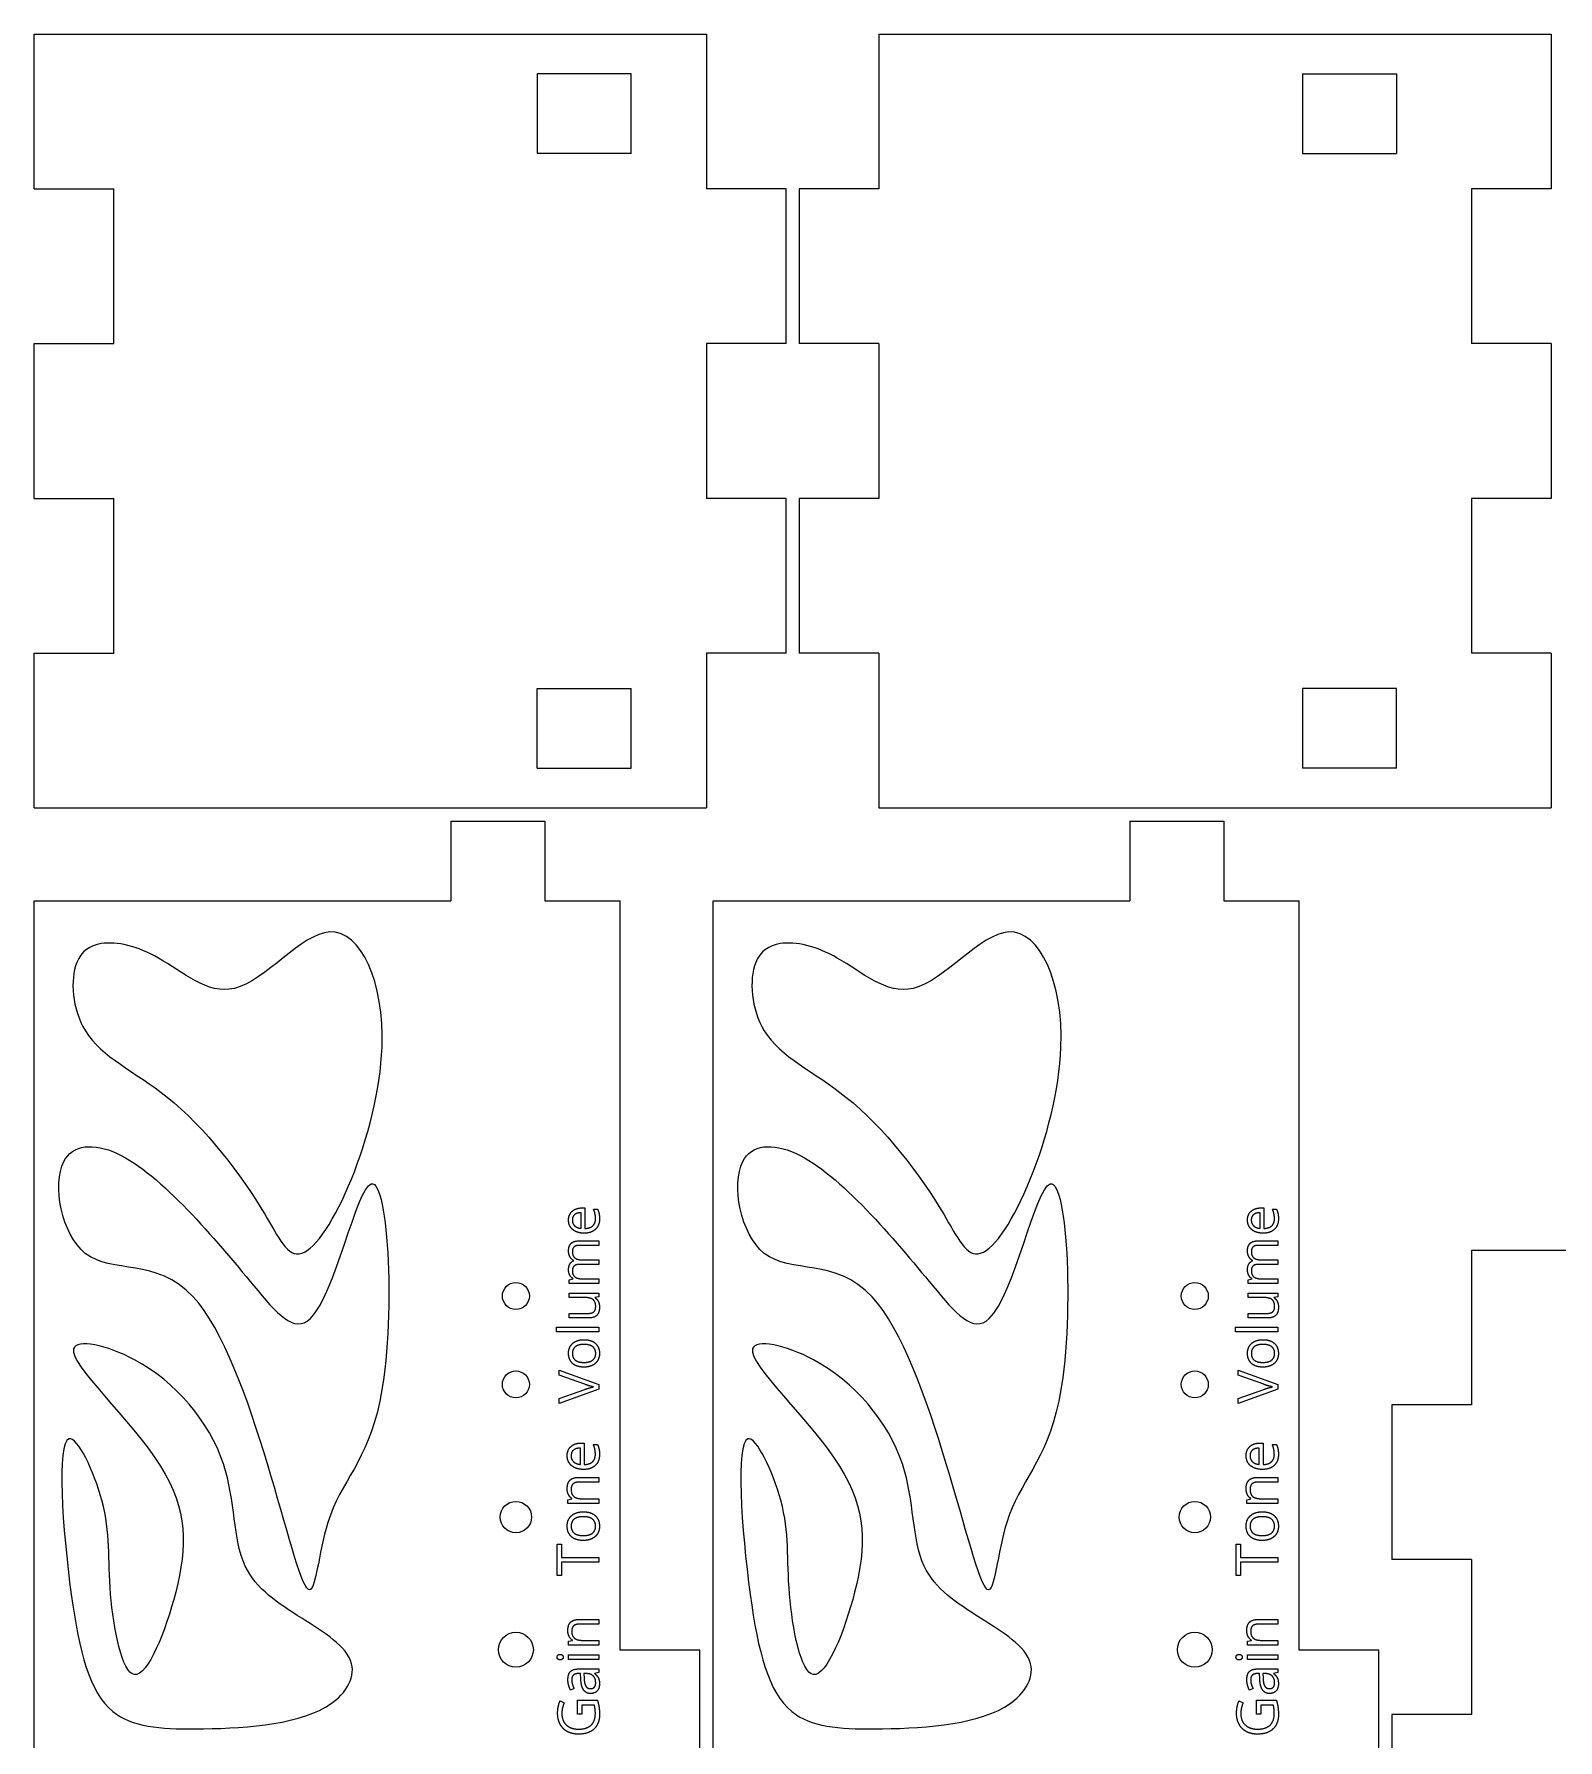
# Model space of a CAD drawing. Extents: x 58 to 708, y 176 to 804.
# Drawn here: x 57.6 to 402.1, y 418.3 to 804 of the extents above; entities that cross this region are included whole.
import ezdxf

# ---------------------------------------------------------------- set-up
doc = ezdxf.new("R2010")
doc.units = 0
doc.header["$LTSCALE"] = 12.7
doc.layers.add('VISIBLE', color=7, linetype='CONTINUOUS')

msp = doc.modelspace()

# ---------------------------------------------------------------- linework, layer by layer
at = {"layer": 'VISIBLE'}
for p, q in [((57.62, 769.03), (57.62, 804.03)), ((57.62, 804.03), (209.62, 804.03)), ((209.62, 804.03), (209.62, 769.03)), ((248.62, 804.03), (248.62, 769.03)), ((248.62, 804.03), (400.62, 804.03)), ((400.62, 804.03), (400.62, 769.03)), ((171.37, 795.03), (171.37, 777.03)), ((192.62, 795.03), (171.37, 795.03)), ((192.62, 777.03), (192.62, 795.03)), ((344.37, 795.03), (365.62, 795.03)), ((344.37, 795.03), (344.37, 777.03)), ((365.62, 795.03), (365.62, 777.03)), ((192.62, 777.03), (171.37, 777.03)), ((344.37, 777.03), (365.62, 777.03)), ((57.62, 769.03), (75.62, 769.03)), ((75.62, 734.03), (75.62, 769.03)), ((227.62, 769.03), (209.62, 769.03)), ((227.62, 734.03), (227.62, 769.03)), ((230.62, 769.03), (230.62, 734.03)), ((248.62, 769.03), (230.62, 769.03)), ((400.62, 769.03), (382.62, 769.03)), ((382.62, 769.03), (382.62, 734.03)), ((57.62, 699.03), (57.62, 734.03)), ((57.62, 734.03), (75.62, 734.03)), ((227.62, 734.03), (209.62, 734.03)), ((209.62, 734.03), (209.62, 699.03)), ((248.62, 734.03), (230.62, 734.03)), ((248.62, 734.03), (248.62, 699.03)), ((400.62, 734.03), (382.62, 734.03)), ((400.62, 734.03), (400.62, 699.03)), ((57.62, 699.03), (75.62, 699.03)), ((75.62, 664.03), (75.62, 699.03)), ((227.62, 699.03), (209.62, 699.03)), ((227.62, 664.03), (227.62, 699.03)), ((230.62, 699.03), (230.62, 664.03)), ((248.62, 699.03), (230.62, 699.03)), ((382.62, 699.03), (382.62, 664.03)), ((400.62, 699.03), (382.62, 699.03)), ((57.62, 664.03), (75.62, 664.03)), ((57.62, 629.03), (57.62, 664.03)), ((227.62, 664.03), (209.62, 664.03)), ((209.62, 664.03), (209.62, 629.03)), ((248.62, 664.03), (230.62, 664.03)), ((248.62, 664.03), (248.62, 629.03)), ((400.62, 664.03), (382.62, 664.03)), ((400.62, 664.03), (400.62, 629.03)), ((171.37, 656.03), (192.62, 656.03)), ((171.37, 638.03), (171.37, 656.03)), ((192.62, 638.03), (192.62, 656.03)), ((365.62, 656.03), (344.37, 656.03)), ((344.37, 656.03), (344.37, 638.03)), ((365.62, 638.03), (365.62, 656.03)), ((171.37, 638.03), (192.62, 638.03)), ((365.62, 638.03), (344.37, 638.03)), ((57.62, 629.03), (209.62, 629.03)), ((248.62, 629.03), (400.62, 629.03)), ((151.87, 626.03), (151.87, 608.03)), ((151.87, 626.03), (173.12, 626.03)), ((173.12, 626.03), (173.12, 608.03)), ((305.37, 626.03), (326.62, 626.03)), ((305.37, 626.03), (305.37, 608.03)), ((326.62, 626.03), (326.62, 608.03)), ((57.62, 194.03), (57.62, 608.03)), ((57.62, 608.03), (151.87, 608.03)), ((173.12, 608.03), (190.12, 608.03)), ((190.12, 438.53), (190.12, 608.03)), ((211.12, 608.03), (305.37, 608.03)), ((211.12, 194.03), (211.12, 608.03)), ((326.62, 608.03), (343.62, 608.03)), ((343.62, 438.53), (343.62, 608.03)), ((181.3, 533.95), (181.3, 537.48)), ((181.49, 538.57), (182.13, 538.57)), ((182.13, 538.57), (182.13, 533.92)), ((184.1, 538.28), (185.01, 538.28)), ((334.8, 533.95), (334.8, 537.48)), ((334.99, 538.57), (335.63, 538.57)), ((335.63, 538.57), (335.63, 533.92)), ((337.6, 538.28), (338.51, 538.28)), ((180.92, 531.13), (185.32, 531.13)), ((185.32, 530.11), (180.93, 530.11)), ((185.32, 531.13), (185.32, 530.11)), ((334.42, 531.13), (338.82, 531.13)), ((338.82, 530.11), (334.43, 530.11)), ((338.82, 531.13), (338.82, 530.11)), ((382.62, 529.03), (382.62, 494.03)), ((382.62, 529.03), (534.62, 529.03)), ((179.6, 526.62), (179.6, 526.66)), ((185.32, 525.8), (180.93, 525.8)), ((181.55, 526.82), (185.32, 526.82)), ((185.32, 526.82), (185.32, 525.8)), ((333.1, 526.62), (333.1, 526.66)), ((338.82, 525.8), (334.43, 525.8)), ((335.05, 526.82), (338.82, 526.82)), ((338.82, 526.82), (338.82, 525.8)), ((178.57, 522.33), (179.5, 522.5)), ((178.57, 521.5), (178.57, 522.33)), ((185.32, 521.5), (178.57, 521.5)), ((179.5, 522.5), (179.5, 522.55)), ((181.78, 522.52), (185.32, 522.52)), ((185.32, 522.52), (185.32, 521.5)), ((332.07, 522.33), (333, 522.5)), ((332.07, 521.5), (332.07, 522.33)), ((338.82, 521.5), (332.07, 521.5)), ((333, 522.5), (333, 522.55)), ((335.28, 522.52), (338.82, 522.52)), ((338.82, 522.52), (338.82, 521.5)), ((178.57, 519.33), (185.32, 519.33)), ((178.57, 518.31), (178.57, 519.33)), ((182.12, 518.31), (178.57, 518.31)), ((185.32, 518.49), (184.42, 518.34)), ((184.42, 518.34), (184.42, 518.29)), ((185.32, 519.33), (185.32, 518.49)), ((332.07, 519.33), (338.82, 519.33)), ((332.07, 518.31), (332.07, 519.33)), ((335.62, 518.31), (332.07, 518.31)), ((338.82, 518.49), (337.92, 518.34)), ((337.92, 518.34), (337.92, 518.29)), ((338.82, 519.33), (338.82, 518.49)), ((178.57, 513.69), (178.57, 514.72)), ((178.57, 514.72), (182.95, 514.72)), ((182.99, 513.69), (178.57, 513.69)), ((332.07, 514.72), (336.45, 514.72)), ((332.07, 513.69), (332.07, 514.72)), ((336.49, 513.69), (332.07, 513.69)), ((175.74, 510.57), (175.74, 511.59)), ((175.74, 511.59), (185.32, 511.59)), ((185.32, 510.57), (175.74, 510.57)), ((185.32, 511.59), (185.32, 510.57)), ((329.24, 510.57), (329.24, 511.59)), ((329.24, 511.59), (338.82, 511.59)), ((338.82, 510.57), (329.24, 510.57)), ((338.82, 511.59), (338.82, 510.57)), ((176.32, 501.86), (185.32, 498.62)), ((176.32, 500.73), (176.32, 501.86)), ((329.82, 500.73), (329.82, 501.86)), ((329.82, 501.86), (338.82, 498.62)), ((182.11, 498.68), (176.32, 500.73)), ((185.32, 498.62), (185.32, 497.58)), ((335.61, 498.68), (329.82, 500.73)), ((338.82, 498.62), (338.82, 497.58)), ((185.32, 497.58), (176.32, 494.35)), ((176.32, 495.46), (182.14, 497.53)), ((176.32, 494.35), (176.32, 495.46)), ((338.82, 497.58), (329.82, 494.35)), ((329.82, 495.46), (335.64, 497.53)), ((329.82, 494.35), (329.82, 495.46)), ((364.62, 494.03), (364.62, 459.03)), ((382.62, 494.03), (364.62, 494.03)), ((181.12, 480.56), (181.12, 484.25)), ((181.31, 485.4), (181.99, 485.4)), ((181.99, 485.4), (181.99, 480.53)), ((184.04, 485.09), (185, 485.09)), ((334.62, 480.56), (334.62, 484.25)), ((334.81, 485.4), (335.49, 485.4)), ((335.49, 485.4), (335.49, 480.53)), ((337.54, 485.09), (338.5, 485.09)), ((180.72, 477.62), (185.32, 477.62)), ((185.32, 476.55), (180.76, 476.55)), ((185.32, 477.62), (185.32, 476.55)), ((334.22, 477.62), (338.82, 477.62)), ((338.82, 476.55), (334.26, 476.55)), ((338.82, 477.62), (338.82, 476.55)), ((178.27, 472.59), (179.23, 472.77)), ((178.27, 471.72), (178.27, 472.59)), ((185.32, 471.72), (178.27, 471.72)), ((179.23, 472.77), (179.23, 472.82)), ((181.62, 472.79), (185.32, 472.79)), ((185.32, 472.79), (185.32, 471.72)), ((331.77, 472.59), (332.73, 472.77)), ((331.77, 471.72), (331.77, 472.59)), ((338.82, 471.72), (331.77, 471.72)), ((332.73, 472.77), (332.73, 472.82)), ((335.12, 472.79), (338.82, 472.79)), ((338.82, 472.79), (338.82, 471.72)), ((175.91, 462.5), (176.88, 462.5)), ((175.91, 455.44), (175.91, 462.5)), ((176.88, 462.5), (176.88, 459.52)), ((176.88, 459.52), (185.32, 459.52)), ((185.32, 459.52), (185.32, 458.42)), ((329.41, 455.44), (329.41, 462.5)), ((329.41, 462.5), (330.38, 462.5)), ((330.38, 462.5), (330.38, 459.52)), ((330.38, 459.52), (338.82, 459.52)), ((338.82, 459.52), (338.82, 458.42)), ((176.88, 455.44), (175.91, 455.44)), ((185.32, 458.42), (176.88, 458.42)), ((176.88, 458.42), (176.88, 455.44)), ((330.38, 455.44), (329.41, 455.44)), ((338.82, 458.42), (330.38, 458.42)), ((330.38, 458.42), (330.38, 455.44)), ((382.62, 459.03), (364.62, 459.03)), ((382.62, 459.03), (382.62, 424.03)), ((180.82, 445.49), (185.32, 445.49)), ((185.32, 444.44), (180.86, 444.44)), ((185.32, 445.49), (185.32, 444.44)), ((334.32, 445.49), (338.82, 445.49)), ((338.82, 444.44), (334.36, 444.44)), ((338.82, 445.49), (338.82, 444.44)), ((178.42, 440.57), (179.36, 440.73)), ((178.42, 439.71), (178.42, 440.57)), ((179.36, 440.73), (179.36, 440.79)), ((181.7, 440.76), (185.32, 440.76)), ((185.32, 440.76), (185.32, 439.71)), ((331.92, 440.57), (332.86, 440.73)), ((331.92, 439.71), (331.92, 440.57)), ((332.86, 440.73), (332.86, 440.79)), ((335.2, 440.76), (338.82, 440.76)), ((338.82, 440.76), (338.82, 439.71)), ((185.32, 439.71), (178.42, 439.71)), ((178.42, 437.5), (185.32, 437.5)), ((178.42, 436.45), (178.42, 437.5)), ((185.32, 436.45), (178.42, 436.45)), ((185.32, 437.5), (185.32, 436.45)), ((208.12, 438.53), (190.12, 438.53)), ((208.12, 363.53), (208.12, 438.53)), ((338.82, 439.71), (331.92, 439.71)), ((331.92, 436.45), (331.92, 437.5)), ((331.92, 437.5), (338.82, 437.5)), ((338.82, 436.45), (331.92, 436.45)), ((338.82, 437.5), (338.82, 436.45)), ((361.62, 438.53), (343.62, 438.53)), ((361.62, 363.53), (361.62, 438.53)), ((180.61, 434.3), (185.32, 434.3)), ((181.19, 433.27), (180.76, 433.27)), ((181.22, 432.1), (181.19, 433.27)), ((182.55, 433.25), (181.93, 433.25)), ((181.93, 433.25), (181.97, 432.2)), ((185.32, 433.52), (184.34, 433.31)), ((184.34, 433.31), (184.34, 433.26)), ((185.32, 434.3), (185.32, 433.52)), ((334.11, 434.3), (338.82, 434.3)), ((334.69, 433.27), (334.26, 433.27)), ((334.72, 432.1), (334.69, 433.27)), ((335.43, 433.25), (335.47, 432.2)), ((336.05, 433.25), (335.43, 433.25)), ((338.82, 433.52), (337.84, 433.31)), ((337.84, 433.31), (337.84, 433.26)), ((338.82, 434.3), (338.82, 433.52)), ((179.7, 429.86), (178.9, 429.53)), ((333.2, 429.86), (332.4, 429.53)), ((176.52, 427.08), (177.47, 426.67)), ((180.5, 424.09), (180.5, 427.22)), ((180.5, 427.22), (184.98, 427.22)), ((181.46, 426.15), (181.46, 424.09)), ((184.29, 426.15), (181.46, 426.15)), ((330.02, 427.08), (330.97, 426.67)), ((334, 424.09), (334, 427.22)), ((334, 427.22), (338.48, 427.22)), ((337.79, 426.15), (334.96, 426.15)), ((334.96, 426.15), (334.96, 424.09)), ((181.46, 424.09), (180.5, 424.09)), ((334.96, 424.09), (334, 424.09)), ((364.62, 424.03), (364.62, 389.03)), ((382.62, 424.03), (364.62, 424.03))]:
    msp.add_line(p, q, dxfattribs=at)
for centre, radius in [((166.54, 518.65), 3.05), ((320.04, 518.65), 3.05), ((166.54, 498.65), 3.05), ((320.04, 498.65), 3.05), ((166.54, 468.65), 3.55), ((320.04, 468.65), 3.55), ((166.54, 438.65), 3.95), ((320.04, 438.65), 3.95)]:
    msp.add_circle(centre, radius, dxfattribs=at)
for points, degree, knots in [([(109.77, 537.14), (104.54, 545.98), (89.57, 565.59), (66.8, 575.2), (65.4, 594.71), (72.93, 599.75), (86.55, 596.37), (103.21, 580.67), (126.45, 612.16), (143.9, 574.36), (119.13, 517.98), (112.87, 531.89), (109.77, 537.14)], 3, [0, 0, 0, 0, 0.127138, 0.232664, 0.318, 0.375305, 0.454247, 0.547352, 0.655761, 0.771429, 0.924545, 1, 1, 1, 1]), ([(263.27, 537.14), (258.04, 545.98), (243.07, 565.59), (220.3, 575.2), (218.9, 594.71), (226.43, 599.75), (240.05, 596.37), (256.71, 580.67), (279.95, 612.16), (297.4, 574.36), (272.63, 517.98), (266.37, 531.89), (263.27, 537.14)], 3, [0, 0, 0, 0, 0.127138, 0.232664, 0.318, 0.375305, 0.454247, 0.547352, 0.655761, 0.771429, 0.924545, 1, 1, 1, 1]), ([(69.2, 528.3), (75.2, 523.54), (101.85, 533.75), (120.17, 431.35), (122.61, 473.54), (140.66, 486.9), (136.5, 572.24), (122.36, 502.89), (105.67, 522.85), (79.92, 554.11), (60.1, 552.41), (63.8, 532.59), (69.2, 528.3)], 3, [0, 0, 0, 0, 0.094404, 0.249739, 0.322782, 0.42353, 0.552656, 0.659115, 0.729832, 0.850702, 0.914988, 1, 1, 1, 1]), ([(222.7, 528.3), (228.7, 523.54), (255.35, 533.75), (273.67, 431.35), (276.11, 473.54), (294.16, 486.9), (290, 572.24), (275.86, 502.89), (259.17, 522.85), (233.42, 554.11), (213.6, 552.41), (217.3, 532.59), (222.7, 528.3)], 3, [0, 0, 0, 0, 0.094404, 0.249739, 0.322782, 0.42353, 0.552656, 0.659115, 0.729832, 0.850702, 0.914988, 1, 1, 1, 1]), ([(123.52, 425.67), (116.42, 421.53), (94.08, 420.23), (72.02, 421.58), (65.24, 448.18), (61.74, 498.76), (75.61, 469.68), (73.53, 454.18), (79.43, 422.85), (92.16, 454.93), (92.54, 479.21), (56.54, 511.22), (84.4, 505.4), (103.99, 482.3), (101.94, 456.17), (117.48, 446.12), (133, 436.58), (127.91, 428.23), (123.52, 425.67)], 3, [0, 0, 0, 0, 0.07258, 0.130571, 0.200941, 0.279727, 0.332433, 0.393794, 0.451612, 0.51227, 0.583399, 0.659687, 0.709318, 0.783257, 0.847766, 0.903122, 0.955057, 1, 1, 1, 1]), ([(277.02, 425.67), (269.92, 421.53), (247.58, 420.23), (225.52, 421.58), (218.74, 448.18), (215.24, 498.76), (229.11, 469.68), (227.03, 454.18), (232.93, 422.85), (245.66, 454.93), (246.04, 479.21), (210.04, 511.22), (237.9, 505.4), (257.49, 482.3), (255.44, 456.17), (270.98, 446.12), (286.5, 436.58), (281.41, 428.23), (277.02, 425.67)], 3, [0, 0, 0, 0, 0.07258, 0.130571, 0.200941, 0.279727, 0.332433, 0.393794, 0.451612, 0.51227, 0.583399, 0.659687, 0.709318, 0.783257, 0.847766, 0.903122, 0.955057, 1, 1, 1, 1]), ([(183.42, 428.76), (182.21, 428.76), (181.66, 429.88), (181.27, 430.69), (181.22, 432.1)], 2, [0, 0, 0, 0.578278, 0.578278, 1, 1, 1]), ([(336.92, 428.76), (335.71, 428.76), (335.16, 429.88), (334.77, 430.69), (334.72, 432.1)], 2, [0, 0, 0, 0.578278, 0.578278, 1, 1, 1])]:
    msp.add_open_spline(points, degree=degree, knots=knots, dxfattribs=at)
for points in [[(178.45, 535.83), (178.45, 537.09), (179.28, 537.83)], [(179.28, 537.83), (180.12, 538.57), (181.49, 538.57)], [(179.82, 537.05), (179.31, 536.61), (179.31, 535.81)], [(181.3, 537.48), (180.34, 537.48), (179.82, 537.05)], [(184.55, 536.13), (184.55, 537.22), (184.1, 538.28)], [(185.01, 538.28), (185.24, 537.74), (185.35, 537.26)], [(185.35, 537.26), (185.45, 536.77), (185.45, 536.09)], [(331.95, 535.83), (331.95, 537.09), (332.78, 537.83)], [(332.78, 537.83), (333.62, 538.57), (334.99, 538.57)], [(333.32, 537.05), (332.81, 536.61), (332.81, 535.81)], [(334.8, 537.48), (333.84, 537.48), (333.32, 537.05)], [(338.05, 536.13), (338.05, 537.22), (337.6, 538.28)], [(338.51, 538.28), (338.74, 537.74), (338.85, 537.26)], [(338.85, 537.26), (338.95, 536.77), (338.95, 536.09)], [(179.41, 533.67), (178.45, 534.47), (178.45, 535.83)], [(179.31, 535.81), (179.31, 535), (179.84, 534.52)], [(182, 532.86), (180.37, 532.86), (179.41, 533.67)], [(179.84, 534.52), (180.36, 534.03), (181.3, 533.95)], [(184.54, 533.73), (183.62, 532.86), (182, 532.86)], [(182.13, 533.92), (183.32, 533.95), (183.94, 534.52)], [(183.94, 534.52), (184.55, 535.09), (184.55, 536.13)], [(185.45, 536.09), (185.45, 534.59), (184.54, 533.73)], [(332.91, 533.67), (331.95, 534.47), (331.95, 535.83)], [(332.81, 535.81), (332.81, 535), (333.34, 534.52)], [(335.5, 532.86), (333.87, 532.86), (332.91, 533.67)], [(333.34, 534.52), (333.86, 534.03), (334.8, 533.95)], [(338.04, 533.73), (337.12, 532.86), (335.5, 532.86)], [(335.63, 533.92), (336.82, 533.95), (337.44, 534.52)], [(337.44, 534.52), (338.05, 535.09), (338.05, 536.13)], [(338.95, 536.09), (338.95, 534.59), (338.04, 533.73)], [(178.45, 528.85), (178.45, 529.99), (179.04, 530.56)], [(178.76, 527.54), (178.45, 528.11), (178.45, 528.85)], [(179.04, 530.56), (179.63, 531.13), (180.92, 531.13)], [(179.72, 529.76), (179.32, 529.42), (179.32, 528.69)], [(179.32, 528.69), (179.32, 527.74), (179.87, 527.28)], [(180.93, 530.11), (180.12, 530.11), (179.72, 529.76)], [(331.95, 528.85), (331.95, 529.99), (332.54, 530.56)], [(332.26, 527.54), (331.95, 528.11), (331.95, 528.85)], [(332.54, 530.56), (333.13, 531.13), (334.42, 531.13)], [(333.22, 529.76), (332.82, 529.42), (332.82, 528.69)], [(332.82, 528.69), (332.82, 527.74), (333.37, 527.28)], [(334.43, 530.11), (333.62, 530.11), (333.22, 529.76)], [(178.45, 524.55), (178.45, 526.13), (179.6, 526.62)], [(179.6, 526.66), (179.07, 526.97), (178.76, 527.54)], [(179.72, 525.46), (179.32, 525.11), (179.32, 524.38)], [(180.93, 525.8), (180.12, 525.8), (179.72, 525.46)], [(179.87, 527.28), (180.41, 526.82), (181.55, 526.82)], [(331.95, 524.55), (331.95, 526.13), (333.1, 526.62)], [(333.1, 526.66), (332.57, 526.97), (332.26, 527.54)], [(333.22, 525.46), (332.82, 525.11), (332.82, 524.38)], [(334.43, 525.8), (333.62, 525.8), (333.22, 525.46)], [(333.37, 527.28), (333.91, 526.82), (335.05, 526.82)], [(178.73, 523.37), (178.45, 523.89), (178.45, 524.55)], [(179.5, 522.55), (179, 522.84), (178.73, 523.37)], [(179.32, 524.38), (179.32, 523.42), (179.89, 522.97)], [(179.89, 522.97), (180.47, 522.52), (181.78, 522.52)], [(332.23, 523.37), (331.95, 523.89), (331.95, 524.55)], [(333, 522.55), (332.5, 522.84), (332.23, 523.37)], [(332.82, 524.38), (332.82, 523.42), (333.39, 522.97)], [(333.39, 522.97), (333.97, 522.52), (335.28, 522.52)], [(184.01, 517.82), (183.43, 518.31), (182.12, 518.31)], [(184.59, 516.27), (184.59, 517.33), (184.01, 517.82)], [(184.42, 518.29), (184.92, 517.97), (185.18, 517.42)], [(185.18, 517.42), (185.45, 516.86), (185.45, 516.14)], [(337.51, 517.82), (336.93, 518.31), (335.62, 518.31)], [(338.09, 516.27), (338.09, 517.33), (337.51, 517.82)], [(337.92, 518.29), (338.42, 517.97), (338.68, 517.42)], [(338.68, 517.42), (338.95, 516.86), (338.95, 516.14)], [(182.95, 514.72), (183.78, 514.72), (184.19, 515.1)], [(184.86, 514.3), (184.28, 513.69), (182.99, 513.69)], [(184.19, 515.1), (184.59, 515.47), (184.59, 516.27)], [(185.45, 516.14), (185.45, 514.91), (184.86, 514.3)], [(336.45, 514.72), (337.28, 514.72), (337.69, 515.1)], [(338.36, 514.3), (337.78, 513.69), (336.49, 513.69)], [(337.69, 515.1), (338.09, 515.47), (338.09, 516.27)], [(338.95, 516.14), (338.95, 514.91), (338.36, 514.3)], [(178.45, 505.69), (178.45, 507.1), (179.39, 507.94)], [(179.37, 503.39), (178.45, 504.22), (178.45, 505.69)], [(179.99, 507.19), (179.32, 506.67), (179.32, 505.66)], [(179.32, 505.66), (179.32, 504.65), (179.98, 504.14)], [(179.39, 507.94), (180.34, 508.77), (181.94, 508.77)], [(181.94, 507.71), (180.65, 507.71), (179.99, 507.19)], [(181.94, 508.77), (183.59, 508.77), (184.52, 507.94)], [(183.92, 507.19), (183.24, 507.71), (181.94, 507.71)], [(183.91, 504.15), (184.59, 504.66), (184.59, 505.67)], [(184.59, 505.67), (184.59, 506.67), (183.92, 507.19)], [(184.52, 507.94), (185.45, 507.11), (185.45, 505.64)], [(185.45, 505.64), (185.45, 504.74), (185.02, 504.04)], [(331.95, 505.69), (331.95, 507.1), (332.89, 507.94)], [(332.87, 503.39), (331.95, 504.22), (331.95, 505.69)], [(333.49, 507.19), (332.82, 506.67), (332.82, 505.66)], [(332.82, 505.66), (332.82, 504.65), (333.48, 504.14)], [(332.89, 507.94), (333.84, 508.77), (335.44, 508.77)], [(335.44, 507.71), (334.15, 507.71), (333.49, 507.19)], [(335.44, 508.77), (337.09, 508.77), (338.02, 507.94)], [(337.42, 507.19), (336.74, 507.71), (335.44, 507.71)], [(337.41, 504.15), (338.09, 504.66), (338.09, 505.67)], [(338.09, 505.67), (338.09, 506.67), (337.42, 507.19)], [(338.02, 507.94), (338.95, 507.11), (338.95, 505.64)], [(338.95, 505.64), (338.95, 504.74), (338.52, 504.04)], [(181.94, 502.57), (180.29, 502.57), (179.37, 503.39)], [(179.98, 504.14), (180.64, 503.63), (181.94, 503.63)], [(181.94, 503.63), (183.24, 503.63), (183.91, 504.15)], [(183.8, 502.95), (183.01, 502.57), (181.94, 502.57)], [(185.02, 504.04), (184.6, 503.33), (183.8, 502.95)], [(335.44, 502.57), (333.79, 502.57), (332.87, 503.39)], [(333.48, 504.14), (334.14, 503.63), (335.44, 503.63)], [(335.44, 503.63), (336.74, 503.63), (337.41, 504.15)], [(337.3, 502.95), (336.51, 502.57), (335.44, 502.57)], [(338.52, 504.04), (338.1, 503.33), (337.3, 502.95)], [(184.1, 498.1), (183.1, 498.32), (182.11, 498.68)], [(182.14, 497.53), (183.15, 497.89), (184.1, 498.1)], [(337.6, 498.1), (336.6, 498.32), (335.61, 498.68)], [(335.64, 497.53), (336.65, 497.89), (337.6, 498.1)], [(178.14, 482.53), (178.14, 483.85), (179.01, 484.62)], [(179.14, 480.27), (178.14, 481.11), (178.14, 482.53)], [(179.01, 484.62), (179.88, 485.4), (181.31, 485.4)], [(179.57, 483.8), (179.03, 483.35), (179.03, 482.51)], [(179.03, 482.51), (179.03, 481.66), (179.59, 481.16)], [(181.12, 484.25), (180.11, 484.25), (179.57, 483.8)], [(183.87, 481.16), (184.52, 481.76), (184.52, 482.84)], [(184.52, 482.84), (184.52, 483.98), (184.04, 485.09)], [(185.45, 482.8), (185.45, 481.24), (184.5, 480.33)], [(185, 485.09), (185.24, 484.53), (185.35, 484.02)], [(185.35, 484.02), (185.45, 483.52), (185.45, 482.8)], [(331.64, 482.53), (331.64, 483.85), (332.51, 484.62)], [(332.64, 480.27), (331.64, 481.11), (331.64, 482.53)], [(332.51, 484.62), (333.38, 485.4), (334.81, 485.4)], [(333.07, 483.8), (332.53, 483.35), (332.53, 482.51)], [(332.53, 482.51), (332.53, 481.66), (333.09, 481.16)], [(334.62, 484.25), (333.61, 484.25), (333.07, 483.8)], [(337.37, 481.16), (338.02, 481.76), (338.02, 482.84)], [(338.02, 482.84), (338.02, 483.98), (337.54, 485.09)], [(338.95, 482.8), (338.95, 481.24), (338, 480.33)], [(338.5, 485.09), (338.74, 484.53), (338.85, 484.02)], [(338.85, 484.02), (338.95, 483.52), (338.95, 482.8)], [(181.85, 479.43), (180.15, 479.43), (179.14, 480.27)], [(179.59, 481.16), (180.14, 480.65), (181.12, 480.56)], [(184.5, 480.33), (183.55, 479.43), (181.85, 479.43)], [(181.99, 480.53), (183.23, 480.57), (183.87, 481.16)], [(335.35, 479.43), (333.65, 479.43), (332.64, 480.27)], [(333.09, 481.16), (333.64, 480.65), (334.62, 480.56)], [(338, 480.33), (337.05, 479.43), (335.35, 479.43)], [(335.49, 480.53), (336.73, 480.57), (337.37, 481.16)], [(178.14, 475.06), (178.14, 476.34), (178.75, 476.98)], [(178.42, 473.74), (178.14, 474.33), (178.14, 475.06)], [(178.75, 476.98), (179.37, 477.62), (180.72, 477.62)], [(179.47, 476.16), (179.04, 475.77), (179.04, 474.93)], [(179.04, 474.93), (179.04, 473.82), (179.64, 473.31)], [(180.76, 476.55), (179.9, 476.55), (179.47, 476.16)], [(331.64, 475.06), (331.64, 476.34), (332.25, 476.98)], [(331.92, 473.74), (331.64, 474.33), (331.64, 475.06)], [(332.25, 476.98), (332.87, 477.62), (334.22, 477.62)], [(332.97, 476.16), (332.54, 475.77), (332.54, 474.93)], [(332.54, 474.93), (332.54, 473.82), (333.14, 473.31)], [(334.26, 476.55), (333.4, 476.55), (332.97, 476.16)], [(179.23, 472.82), (178.71, 473.15), (178.42, 473.74)], [(179.64, 473.31), (180.24, 472.79), (181.62, 472.79)], [(332.73, 472.82), (332.21, 473.15), (331.92, 473.74)], [(333.14, 473.31), (333.74, 472.79), (335.12, 472.79)], [(178.14, 466.62), (178.14, 468.1), (179.12, 468.97)], [(179.74, 468.2), (179.04, 467.65), (179.04, 466.59)], [(179.12, 468.97), (180.11, 469.85), (181.79, 469.85)], [(181.79, 468.74), (180.44, 468.74), (179.74, 468.2)], [(181.79, 469.85), (183.52, 469.85), (184.48, 468.98)], [(183.85, 468.2), (183.15, 468.74), (181.79, 468.74)], [(184.56, 466.6), (184.56, 467.65), (183.85, 468.2)], [(184.48, 468.98), (185.45, 468.11), (185.45, 466.58)], [(331.64, 466.62), (331.64, 468.1), (332.62, 468.97)], [(333.24, 468.2), (332.54, 467.65), (332.54, 466.59)], [(332.62, 468.97), (333.61, 469.85), (335.29, 469.85)], [(335.29, 468.74), (333.94, 468.74), (333.24, 468.2)], [(335.29, 469.85), (337.02, 469.85), (337.98, 468.98)], [(337.35, 468.2), (336.65, 468.74), (335.29, 468.74)], [(338.06, 466.6), (338.06, 467.65), (337.35, 468.2)], [(337.98, 468.98), (338.95, 468.11), (338.95, 466.58)], [(179.1, 464.23), (178.14, 465.09), (178.14, 466.62)], [(179.04, 466.59), (179.04, 465.54), (179.73, 465.01)], [(181.79, 463.36), (180.06, 463.36), (179.1, 464.23)], [(179.73, 465.01), (180.42, 464.47), (181.79, 464.47)], [(181.79, 464.47), (183.14, 464.47), (183.85, 465.01)], [(183.73, 463.76), (182.9, 463.36), (181.79, 463.36)], [(185.01, 464.9), (184.56, 464.16), (183.73, 463.76)], [(183.85, 465.01), (184.56, 465.55), (184.56, 466.6)], [(185.45, 466.58), (185.45, 465.63), (185.01, 464.9)], [(332.6, 464.23), (331.64, 465.09), (331.64, 466.62)], [(332.54, 466.59), (332.54, 465.54), (333.23, 465.01)], [(335.29, 463.36), (333.56, 463.36), (332.6, 464.23)], [(333.23, 465.01), (333.92, 464.47), (335.29, 464.47)], [(335.29, 464.47), (336.64, 464.47), (337.35, 465.01)], [(337.23, 463.76), (336.4, 463.36), (335.29, 463.36)], [(338.51, 464.9), (338.06, 464.16), (337.23, 463.76)], [(337.35, 465.01), (338.06, 465.55), (338.06, 466.6)], [(338.95, 466.58), (338.95, 465.63), (338.51, 464.9)], [(178.29, 442.98), (178.29, 444.23), (178.89, 444.86)], [(178.89, 444.86), (179.5, 445.49), (180.82, 445.49)], [(179.6, 444.06), (179.18, 443.67), (179.18, 442.85)], [(180.86, 444.44), (180.01, 444.44), (179.6, 444.06)], [(331.79, 442.98), (331.79, 444.23), (332.39, 444.86)], [(332.39, 444.86), (333, 445.49), (334.32, 445.49)], [(333.1, 444.06), (332.68, 443.67), (332.68, 442.85)], [(334.36, 444.44), (333.51, 444.44), (333.1, 444.06)], [(178.57, 441.69), (178.29, 442.27), (178.29, 442.98)], [(179.36, 440.79), (178.85, 441.11), (178.57, 441.69)], [(179.18, 442.85), (179.18, 441.77), (179.77, 441.27)], [(179.77, 441.27), (180.35, 440.76), (181.7, 440.76)], [(332.07, 441.69), (331.79, 442.27), (331.79, 442.98)], [(332.86, 440.79), (332.35, 441.11), (332.07, 441.69)], [(332.68, 442.85), (332.68, 441.77), (333.27, 441.27)], [(333.27, 441.27), (333.85, 440.76), (335.2, 440.76)], [(175.85, 436.98), (175.85, 437.23), (176.02, 437.42)], [(176.02, 436.54), (175.85, 436.71), (175.85, 436.98)], [(176.02, 437.42), (176.2, 437.6), (176.55, 437.6)], [(176.55, 436.36), (176.19, 436.36), (176.02, 436.54)], [(176.55, 437.6), (176.9, 437.6), (177.07, 437.42)], [(177.07, 436.54), (176.9, 436.36), (176.55, 436.36)], [(177.07, 437.42), (177.25, 437.23), (177.25, 436.98)], [(177.25, 436.98), (177.25, 436.71), (177.07, 436.54)], [(329.35, 436.98), (329.35, 437.23), (329.52, 437.42)], [(329.52, 436.54), (329.35, 436.71), (329.35, 436.98)], [(329.52, 437.42), (329.7, 437.6), (330.05, 437.6)], [(330.05, 436.36), (329.69, 436.36), (329.52, 436.54)], [(330.05, 437.6), (330.4, 437.6), (330.57, 437.42)], [(330.57, 436.54), (330.4, 436.36), (330.05, 436.36)], [(330.57, 437.42), (330.75, 437.23), (330.75, 436.98)], [(330.75, 436.98), (330.75, 436.71), (330.57, 436.54)], [(178.31, 431.87), (178.31, 433.11), (178.85, 433.7)], [(178.85, 433.7), (179.4, 434.3), (180.61, 434.3)], [(179.56, 432.93), (179.17, 432.58), (179.17, 431.81)], [(180.76, 433.27), (179.94, 433.27), (179.56, 432.93)], [(181.97, 432.2), (182.02, 430.96), (182.36, 430.41)], [(184.05, 432.69), (183.52, 433.25), (182.55, 433.25)], [(184.59, 431.16), (184.59, 432.14), (184.05, 432.69)], [(184.34, 433.26), (184.99, 432.75), (185.22, 432.23)], [(185.22, 432.23), (185.45, 431.72), (185.45, 430.95)], [(331.81, 431.87), (331.81, 433.11), (332.35, 433.7)], [(332.35, 433.7), (332.9, 434.3), (334.11, 434.3)], [(333.06, 432.93), (332.67, 432.58), (332.67, 431.81)], [(334.26, 433.27), (333.44, 433.27), (333.06, 432.93)], [(335.47, 432.2), (335.52, 430.96), (335.86, 430.41)], [(337.55, 432.69), (337.02, 433.25), (336.05, 433.25)], [(338.09, 431.16), (338.09, 432.14), (337.55, 432.69)], [(337.84, 433.26), (338.49, 432.75), (338.72, 432.23)], [(338.72, 432.23), (338.95, 431.72), (338.95, 430.95)], [(178.46, 430.65), (178.31, 431.26), (178.31, 431.87)], [(178.9, 429.53), (178.62, 430.04), (178.46, 430.65)], [(179.17, 431.81), (179.17, 430.94), (179.7, 429.86)], [(182.36, 430.41), (182.7, 429.86), (183.43, 429.86)], [(184.92, 429.34), (184.39, 428.76), (183.42, 428.76)], [(183.43, 429.86), (184, 429.86), (184.29, 430.2)], [(184.29, 430.2), (184.59, 430.54), (184.59, 431.16)], [(185.45, 430.95), (185.45, 429.92), (184.92, 429.34)], [(331.96, 430.65), (331.81, 431.26), (331.81, 431.87)], [(332.4, 429.53), (332.12, 430.04), (331.96, 430.65)], [(332.67, 431.81), (332.67, 430.94), (333.2, 429.86)], [(335.86, 430.41), (336.2, 429.86), (336.93, 429.86)], [(338.42, 429.34), (337.89, 428.76), (336.92, 428.76)], [(336.93, 429.86), (337.5, 429.86), (337.79, 430.2)], [(337.79, 430.2), (338.09, 430.54), (338.09, 431.16)], [(338.95, 430.95), (338.95, 429.92), (338.42, 429.34)], [(175.98, 424.33), (175.98, 425.81), (176.52, 427.08)], [(177.47, 426.67), (176.94, 425.42), (176.94, 424.27)], [(184.51, 424.28), (184.51, 425.24), (184.29, 426.15)], [(184.98, 427.22), (185.21, 426.49), (185.33, 425.73)], [(185.33, 425.73), (185.45, 424.98), (185.45, 423.98)], [(329.48, 424.33), (329.48, 425.81), (330.02, 427.08)], [(330.97, 426.67), (330.44, 425.42), (330.44, 424.27)], [(338.01, 424.28), (338.01, 425.24), (337.79, 426.15)], [(338.48, 427.22), (338.71, 426.49), (338.83, 425.73)], [(338.83, 425.73), (338.95, 424.98), (338.95, 423.98)], [(176.55, 421.8), (175.98, 422.88), (175.98, 424.33)], [(178.2, 420.14), (177.12, 420.71), (176.55, 421.8)], [(176.94, 424.27), (176.94, 422.58), (177.94, 421.64)], [(177.94, 421.64), (178.94, 420.69), (180.72, 420.69)], [(180.72, 420.69), (182.58, 420.69), (183.55, 421.6)], [(184.21, 420.73), (182.96, 419.56), (180.72, 419.56)], [(183.55, 421.6), (184.51, 422.51), (184.51, 424.28)], [(185.45, 423.98), (185.45, 421.89), (184.21, 420.73)], [(330.05, 421.8), (329.48, 422.88), (329.48, 424.33)], [(331.7, 420.14), (330.62, 420.71), (330.05, 421.8)], [(330.44, 424.27), (330.44, 422.58), (331.44, 421.64)], [(331.44, 421.64), (332.44, 420.69), (334.22, 420.69)], [(334.22, 420.69), (336.08, 420.69), (337.05, 421.6)], [(337.71, 420.73), (336.46, 419.56), (334.22, 419.56)], [(337.05, 421.6), (338.01, 422.51), (338.01, 424.28)], [(338.95, 423.98), (338.95, 421.89), (337.71, 420.73)], [(180.72, 419.56), (179.28, 419.56), (178.2, 420.14)], [(334.22, 419.56), (332.78, 419.56), (331.7, 420.14)]]:
    msp.add_open_spline(points, degree=2, dxfattribs=at)

doc.saveas('drawing.dxf')
